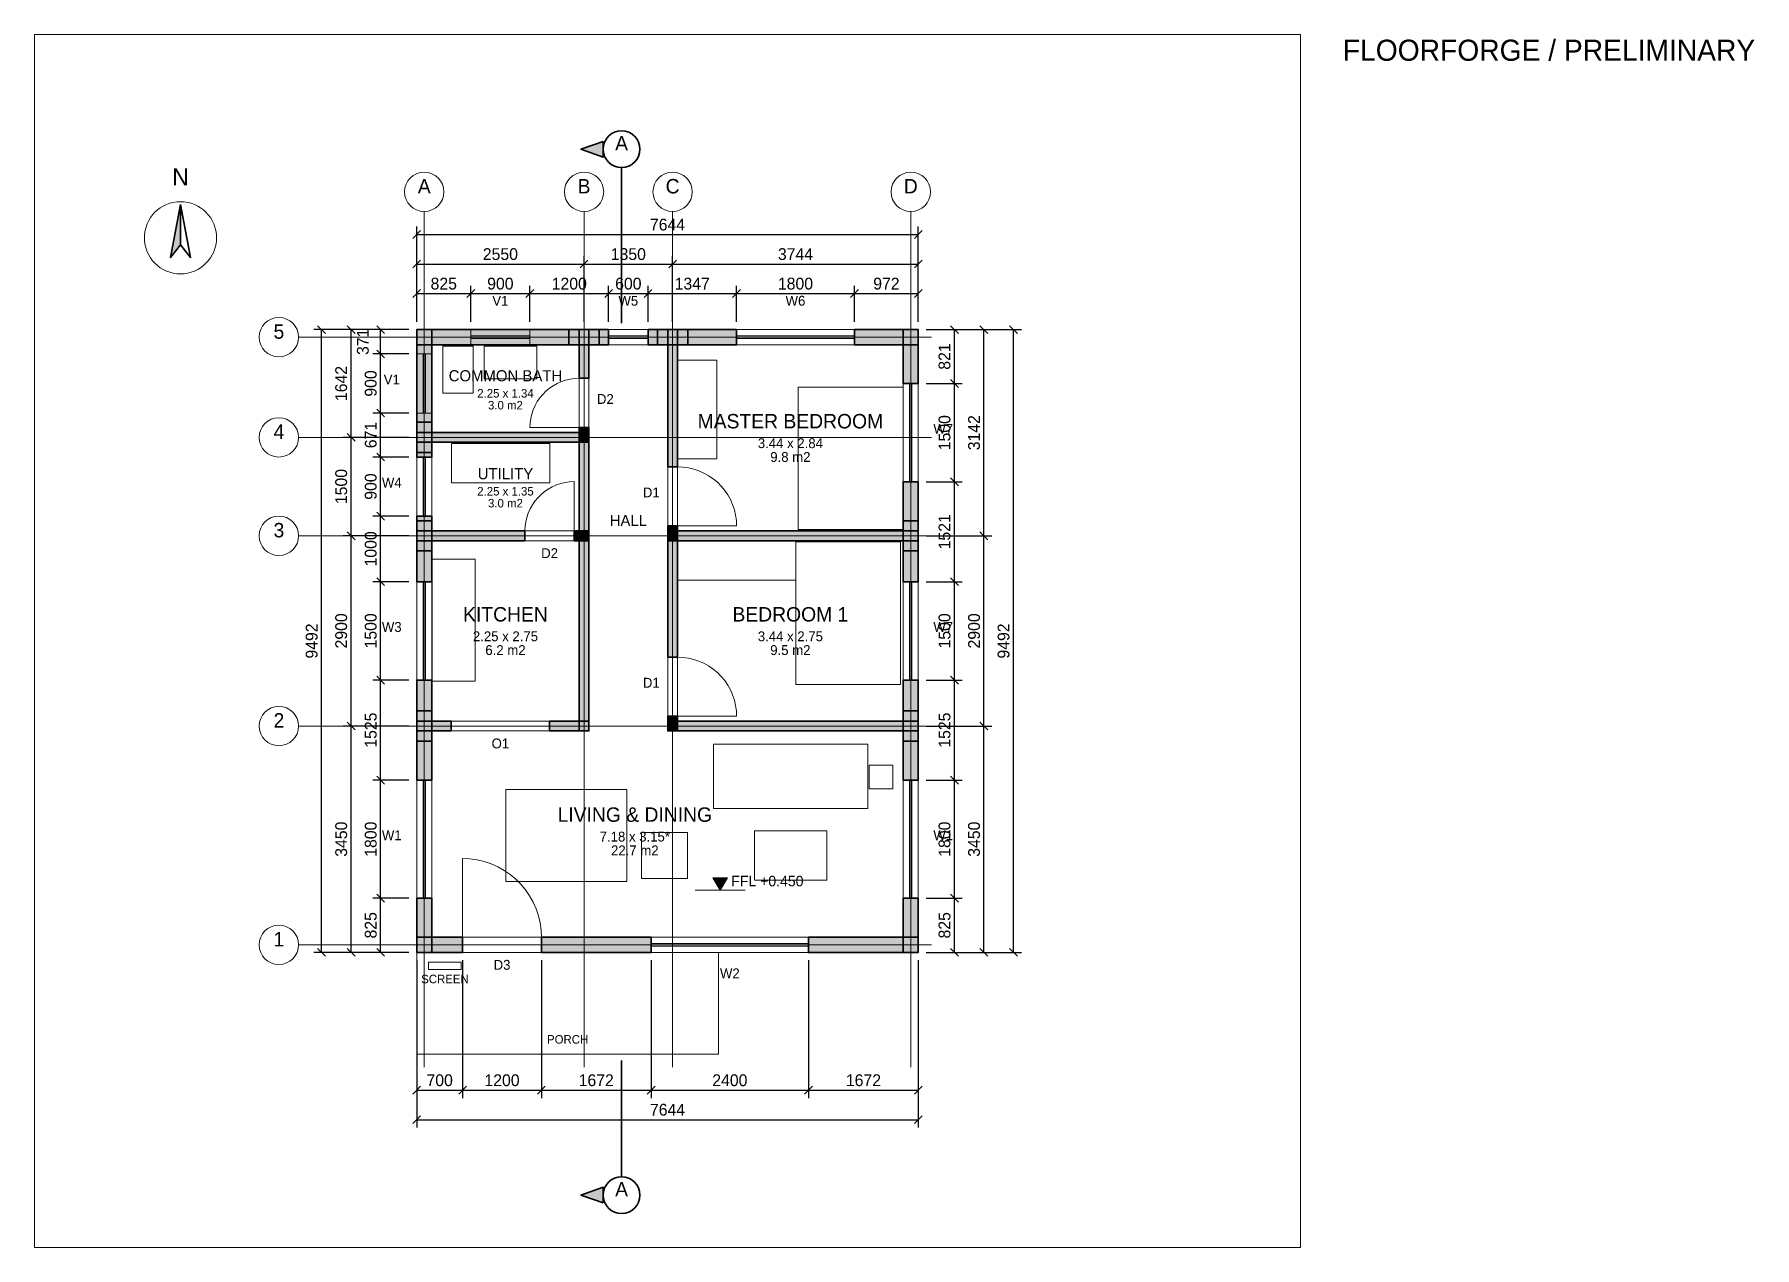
# Paper-space layout 'GROUND' of a CAD drawing. Header units: millimetres. Extents: x 20 to 346, y 30 to 260.
# The model-space entities are those that its viewports show. They can reach past a viewport. Long polylines and large blocks are cut down to what shows.
import ezdxf
from ezdxf.enums import TextEntityAlignment as Align

# ---------------------------------------------------------------- set-up
doc = ezdxf.new("R2010")
doc.units = ezdxf.units.MM
for name, color, linetype, lineweight in [('A-ANNO', 7, 'Continuous', 18), ('A-DIMS', 7, 'Continuous', 13), ('A-DOOR', 3, 'Continuous', 18), ('A-EXT', 30, 'Continuous', 18), ('A-FLOR', 8, 'Continuous', 13), ('A-FURN', 8, 'Continuous', 13), ('A-GRID', 8, 'Continuous', 13), ('A-LEVL', 7, 'Continuous', 13), ('A-SECT', 1, 'Continuous', 35), ('A-TAGS', 1, 'Continuous', 13), ('A-WALL', 7, 'Continuous', 35), ('A-WIND', 4, 'Continuous', 18)]:
    doc.layers.add(name, color=color, linetype=linetype, lineweight=lineweight)
doc.dimstyles.new('FF-ARCH', dxfattribs={"dimtxt": 180, "dimasz": 90, "dimexe": 120, "dimexo": 120, "dimgap": 60, "dimtad": 1, "dimdec": 0, "dimtsz": 60, "dimcen": 2.5, "dimazin": 3, "dimtfac": 1, "dimtmove": 0, "dimatfit": 3})

msp = doc.modelspace()

# ---------------------------------------------------------------- hatches: boundary and pattern name
at = {"layer": 'A-LEVL'}
msp.add_hatch(color=7, dxfattribs=at).paths.add_polyline_path([(4513.9, 1137), (4733.9, 1137), (4623.9, 947)])
at = {"layer": 'A-SECT'}
for points in [[(2842, 12362), (2502, 12242), (2842, 12122)], [(2842, -3820), (2502, -3700), (2842, -3580)]]:
    msp.add_hatch(color=7, dxfattribs=at).paths.add_polyline_path(points)
at = {"layer": 'A-WALL'}
for points in [[(-3600, 11398), (-3754, 10589.5), (-3600, 10782)], [(230, 7850), (230, 7620), (0, 7620), (0, 9492), (230, 9492), (230, 7850)], [(2780, 9262), (0, 9262), (0, 9492), (2780, 9492), (2780, 9262)], [(2550, 9262), (2320, 9262), (2320, 9492), (2925, 9492), (2925, 9262), (2550, 9262)], [(2475, 9492), (2625, 9492), (2625, 8750), (2475, 8750), (2475, 9492)], [(3525, 9262), (3525, 9492), (4130, 9492), (4130, 9262), (3525, 9262)], [(3670, 9262), (3670, 9492), (4872, 9492), (4872, 9262), (3900, 9262), (3670, 9262)], [(3825, 9492), (3975, 9492), (3975, 7400), (3825, 7400), (3825, 9492)], [(7644, 9492), (7644, 9262), (6672, 9262), (6672, 9492), (7644, 9492)], [(7414, 9492), (7644, 9492), (7644, 8671), (7414, 8671), (7414, 9492)], [(230, 7550), (0, 7550), (0, 8080), (230, 8080), (230, 7550)], [(2625, 7925), (2625, 7775), (0, 7775), (0, 7925), (2550, 7925), (2625, 7925)], [(2625, 7775), (2475, 7775), (2475, 8000), (2625, 8000), (2625, 7850), (2625, 7775)], [(2475, 7925), (2625, 7925), (2625, 6350), (2625, 6275), (2475, 6275), (2475, 7850), (2475, 7925)], [(7414, 7171), (7644, 7171), (7644, 6120), (7414, 6120), (7414, 7171)], [(230, 6350), (230, 6120), (0, 6120), (0, 6650), (230, 6650), (230, 6350)], [(230, 5650), (0, 5650), (0, 6580), (230, 6580), (230, 5650)], [(7644, 6580), (7644, 5650), (7414, 5650), (7414, 6350), (7414, 6580), (7644, 6580)], [(0, 6275), (0, 6425), (1650, 6425), (1650, 6275), (0, 6275)], [(2625, 6275), (2400, 6275), (2400, 6425), (2550, 6425), (2625, 6425), (2625, 6275)], [(2475, 6425), (2625, 6425), (2625, 3450), (2625, 3375), (2475, 3375), (2475, 6350), (2475, 6425)], [(3975, 6275), (3825, 6275), (3825, 6500), (3975, 6500), (3975, 6350), (3975, 6275)], [(3975, 6425), (3975, 4500), (3825, 4500), (3825, 6350), (3825, 6425), (3975, 6425)], [(3900, 6275), (3825, 6275), (3825, 6425), (7644, 6425), (7644, 6275), (3900, 6275)], [(230, 3450), (230, 3220), (0, 3220), (0, 4150), (230, 4150), (230, 3450)], [(7644, 3220), (7414, 3220), (7414, 4150), (7644, 4150), (7644, 3220)], [(230, 2625), (0, 2625), (0, 3680), (230, 3680), (230, 2625)], [(7644, 3680), (7644, 2625), (7414, 2625), (7414, 3450), (7414, 3680), (7644, 3680)], [(0, 3375), (0, 3525), (525, 3525), (525, 3375), (0, 3375)], [(2625, 3375), (2025, 3375), (2025, 3525), (2550, 3525), (2625, 3525), (2625, 3375)], [(3975, 3450), (3975, 3375), (3825, 3375), (3825, 3600), (3975, 3600), (3975, 3450)], [(3900, 3375), (3825, 3375), (3825, 3525), (7644, 3525), (7644, 3375), (3900, 3375)], [(230, 0), (0, 0), (0, 825), (230, 825), (230, 0)], [(7644, 0), (7414, 0), (7414, 825), (7644, 825), (7644, 0)], [(0, 230), (700, 230), (700, 0), (0, 0), (0, 230)], [(1900, 0), (1900, 230), (3572, 230), (3572, 0), (1900, 0)], [(5972, 0), (5972, 230), (7644, 230), (7644, 0), (5972, 0)]]:
    msp.add_hatch(color=7, dxfattribs=at).paths.add_polyline_path(points)

# ---------------------------------------------------------------- linework, layer by layer
at = {"layer": 'A-ANNO'}
msp.add_circle((-3600, 10892), 550, dxfattribs=at)
at = {"layer": 'A-DOOR'}
for p, q in [((2475, 8000), (1725, 8000)), ((2400, 6425), (2400, 7175)), ((3975, 6500), (4875, 6500)), ((525, 3525), (2025, 3525)), ((3975, 3600), (4875, 3600)), ((525, 3375), (2025, 3375)), ((700, 230), (700, 1430))]:
    msp.add_line(p, q, dxfattribs=at)
for points in [[(2475, 8750), (2405.8, 8746.8), (2337.2, 8737.2), (2269.8, 8721.4), (2204.1, 8699.4), (2140.7, 8671.4), (2080.2, 8637.7), (2023, 8598.5), (1969.7, 8554.3), (1920.7, 8505.3), (1876.5, 8452), (1837.3, 8394.8), (1803.6, 8334.3), (1775.6, 8270.9), (1753.6, 8205.2), (1737.8, 8137.8), (1728.2, 8069.2), (1725, 8000)], [(3975, 7400), (4058, 7396.2), (4140.4, 7384.7), (4221.3, 7365.6), (4300.1, 7339.2), (4376.2, 7305.6), (4448.8, 7265.2), (4517.4, 7218.2), (4581.3, 7165.1), (4640.1, 7106.3), (4693.2, 7042.4), (4740.2, 6973.8), (4780.6, 6901.2), (4814.2, 6825.1), (4840.6, 6746.3), (4859.7, 6665.4), (4871.2, 6583), (4875, 6500)], [(1650, 6425), (1653.2, 6494.2), (1662.8, 6562.8), (1678.6, 6630.2), (1700.6, 6695.9), (1728.6, 6759.3), (1762.3, 6819.8), (1801.5, 6877), (1845.7, 6930.3), (1894.7, 6979.3), (1948, 7023.5), (2005.2, 7062.7), (2065.7, 7096.4), (2129.1, 7124.4), (2194.8, 7146.4), (2262.2, 7162.2), (2330.8, 7171.8), (2400, 7175)], [(3975, 4500), (4058, 4496.2), (4140.4, 4484.7), (4221.3, 4465.6), (4300.1, 4439.2), (4376.2, 4405.6), (4448.8, 4365.2), (4517.4, 4318.2), (4581.3, 4265.1), (4640.1, 4206.3), (4693.2, 4142.4), (4740.2, 4073.8), (4780.6, 4001.2), (4814.2, 3925.1), (4840.6, 3846.3), (4859.7, 3765.4), (4871.2, 3683), (4875, 3600)], [(1900, 230), (1894.9, 340.7), (1879.6, 450.5), (1854.2, 558.4), (1819, 663.5), (1774.2, 764.9), (1720.3, 861.7), (1657.6, 953.2), (1586.8, 1038.4), (1508.4, 1116.8), (1423.2, 1187.6), (1331.7, 1250.3), (1234.9, 1304.2), (1133.5, 1349), (1028.4, 1384.2), (920.5, 1409.6), (810.7, 1424.9), (700, 1430)]]:
    msp.add_lwpolyline(points, dxfattribs=at)
at = {"layer": 'A-EXT'}
for points in [[(0, -1550), (4600, -1550), (4600, 0), (0, 0)], [(180, -260), (680, -260), (680, -150), (180, -150)]]:
    msp.add_lwpolyline(points, close=True, dxfattribs=at)
at = {"layer": 'A-FLOR'}
for points in [[(230, 9262), (2320, 9262), (2475, 9262), (2475, 7925), (230, 7925), (230, 8080)], [(2625, 3450), (2625, 3525), (2625, 6275), (2625, 6350), (2625, 6425), (2625, 7775), (2625, 7850), (2625, 7925), (2625, 9262), (2780, 9262), (3670, 9262), (3825, 9262), (3825, 6425), (3825, 6350), (3825, 6275), (3825, 3525), (3825, 3450)], [(7414, 6580), (7414, 6425), (3975, 6425), (3975, 9262), (4130, 9262), (7414, 9262)], [(230, 6425), (230, 6580), (230, 7620), (230, 7775), (2475, 7775), (2475, 6425)], [(2475, 6275), (2475, 3525), (230, 3525), (230, 3680), (230, 6120), (230, 6275)], [(3975, 3525), (3975, 6275), (7414, 6275), (7414, 6120), (7414, 3680), (7414, 3525)], [(3825, 3450), (3825, 3375), (3900, 3375), (3975, 3375), (7414, 3375), (7414, 3220), (7414, 230), (230, 230), (230, 3220), (230, 3375), (2475, 3375), (2625, 3375), (2625, 3450)]]:
    msp.add_lwpolyline(points, close=True, dxfattribs=at)
at = {"layer": 'A-FURN'}
for points in [[(860, 8522), (860, 9242), (400, 9242), (400, 8522)], [(1830, 8742), (1830, 9242), (1030, 9242), (1030, 8742)], [(4575, 7525), (4575, 9025), (3975, 9025), (3975, 7525)], [(7414, 6445), (7414, 8615), (5814, 8615), (5814, 6445)], [(2030, 7155), (2030, 7755), (530, 7755), (530, 7155)], [(5775, 5675), (5775, 6275), (3975, 6275), (3975, 5675)], [(7375, 4085), (7375, 6255), (5775, 6255), (5775, 4085)], [(890, 4135), (890, 5995), (235, 5995), (235, 4135)], [(6875, 2195), (6875, 3175), (4525, 3175), (4525, 2195)], [(7255, 2495), (7255, 2855), (6895, 2855), (6895, 2495)], [(3200, 1080), (3200, 2480), (1360, 2480), (1360, 1080)], [(6250, 1100), (6250, 1850), (5150, 1850), (5150, 1100)], [(4125, 1125), (4125, 1825), (3425, 1825), (3425, 1125)]]:
    msp.add_lwpolyline(points, close=True, dxfattribs=at)
at = {"layer": 'A-GRID'}
for p, q in [((115, -1750), (115, 11292)), ((2550, -1750), (2550, 11292)), ((3900, -1750), (3900, 11292)), ((7529, -1750), (7529, 11292)), ((-1800, 9377), (7844, 9377)), ((-1800, 7850), (7844, 7850)), ((-1800, 6350), (7844, 6350)), ((-1800, 3450), (7844, 3450)), ((-1800, 115), (7844, 115))]:
    msp.add_line(p, q, dxfattribs=at)
for centre in [(115, 11592), (2550, 11592), (3900, 11592), (7529, 11592), (-2100, 9377), (-2100, 7850), (-2100, 6350), (-2100, 3450), (-2100, 115)]:
    msp.add_circle(centre, 300, dxfattribs=at)
at = {"layer": 'A-LEVL'}
msp.add_line((4243.9, 947), (5003.9, 947), dxfattribs=at)
msp.add_lwpolyline([(4513.9, 1137), (4733.9, 1137), (4623.9, 947)], close=True, dxfattribs=at)
at = {"layer": 'A-SECT'}
for p, q in [((3122, 11662), (3122, 11962)), ((3122, 9592), (3122, 11662)), ((3122, -1650), (3122, -3120)), ((3122, -3120), (3122, -3420))]:
    msp.add_line(p, q, dxfattribs=at)
for points in [[(2842, 12362), (2502, 12242), (2842, 12122)], [(2842, -3820), (2502, -3700), (2842, -3580)]]:
    msp.add_lwpolyline(points, close=True, dxfattribs=at)
for centre in [(3122, 12242), (3122, -3700)]:
    msp.add_circle(centre, 280, dxfattribs=at)
at = {"layer": 'A-WALL'}
for points in [[(-3600, 11398), (-3754, 10589.5), (-3600, 10782)], [(-3600, 11398), (-3446, 10589.5), (-3600, 10782)], [(230, 7850), (230, 7620), (0, 7620), (0, 9492), (230, 9492), (230, 7850)], [(2780, 9262), (0, 9262), (0, 9492), (2780, 9492), (2780, 9262)], [(2550, 9262), (2320, 9262), (2320, 9492), (2925, 9492), (2925, 9262), (2550, 9262)], [(2475, 9492), (2625, 9492), (2625, 8750), (2475, 8750), (2475, 9492)], [(3525, 9262), (3525, 9492), (4130, 9492), (4130, 9262), (3525, 9262)], [(3670, 9262), (3670, 9492), (4872, 9492), (4872, 9262), (3900, 9262), (3670, 9262)], [(3825, 9492), (3975, 9492), (3975, 7400), (3825, 7400), (3825, 9492)], [(7644, 9492), (7644, 9262), (6672, 9262), (6672, 9492), (7644, 9492)], [(7414, 9492), (7644, 9492), (7644, 8671), (7414, 8671), (7414, 9492)], [(230, 7550), (0, 7550), (0, 8080), (230, 8080), (230, 7550)], [(2625, 7925), (2625, 7775), (0, 7775), (0, 7925), (2550, 7925), (2625, 7925)], [(2625, 7775), (2475, 7775), (2475, 8000), (2625, 8000), (2625, 7850), (2625, 7775)], [(2475, 7925), (2625, 7925), (2625, 6350), (2625, 6275), (2475, 6275), (2475, 7850), (2475, 7925)], [(7414, 7171), (7644, 7171), (7644, 6120), (7414, 6120), (7414, 7171)], [(230, 6350), (230, 6120), (0, 6120), (0, 6650), (230, 6650), (230, 6350)], [(230, 5650), (0, 5650), (0, 6580), (230, 6580), (230, 5650)], [(7644, 6580), (7644, 5650), (7414, 5650), (7414, 6350), (7414, 6580), (7644, 6580)], [(0, 6275), (0, 6425), (1650, 6425), (1650, 6275), (0, 6275)], [(2625, 6275), (2400, 6275), (2400, 6425), (2550, 6425), (2625, 6425), (2625, 6275)], [(2475, 6425), (2625, 6425), (2625, 3450), (2625, 3375), (2475, 3375), (2475, 6350), (2475, 6425)], [(3975, 6275), (3825, 6275), (3825, 6500), (3975, 6500), (3975, 6350), (3975, 6275)], [(3975, 6425), (3975, 4500), (3825, 4500), (3825, 6350), (3825, 6425), (3975, 6425)], [(3900, 6275), (3825, 6275), (3825, 6425), (7644, 6425), (7644, 6275), (3900, 6275)], [(230, 3450), (230, 3220), (0, 3220), (0, 4150), (230, 4150), (230, 3450)], [(7644, 3220), (7414, 3220), (7414, 4150), (7644, 4150), (7644, 3220)], [(230, 2625), (0, 2625), (0, 3680), (230, 3680), (230, 2625)], [(7644, 3680), (7644, 2625), (7414, 2625), (7414, 3450), (7414, 3680), (7644, 3680)], [(0, 3375), (0, 3525), (525, 3525), (525, 3375), (0, 3375)], [(2625, 3375), (2025, 3375), (2025, 3525), (2550, 3525), (2625, 3525), (2625, 3375)], [(3975, 3450), (3975, 3375), (3825, 3375), (3825, 3600), (3975, 3600), (3975, 3450)], [(3900, 3375), (3825, 3375), (3825, 3525), (7644, 3525), (7644, 3375), (3900, 3375)], [(230, 0), (0, 0), (0, 825), (230, 825), (230, 0)], [(7644, 0), (7414, 0), (7414, 825), (7644, 825), (7644, 0)], [(0, 230), (700, 230), (700, 0), (0, 0), (0, 230)], [(1900, 0), (1900, 230), (3572, 230), (3572, 0), (1900, 0)], [(5972, 0), (5972, 230), (7644, 230), (7644, 0), (5972, 0)]]:
    msp.add_lwpolyline(points, close=True, dxfattribs=at)
at = {"layer": 'A-WIND'}
for p, q in [((825, 9492), (1725, 9492)), ((825, 9492), (825, 9262)), ((1725, 9492), (1725, 9262)), ((2925, 9492), (3525, 9492)), ((2925, 9492), (2925, 9262)), ((3525, 9492), (3525, 9262)), ((4872, 9492), (6672, 9492)), ((4872, 9492), (4872, 9262)), ((6672, 9492), (6672, 9262)), ((825, 9395), (1725, 9395)), ((825, 9359), (1725, 9359)), ((825, 9262), (1725, 9262)), ((2925, 9395), (3525, 9395)), ((2925, 9359), (3525, 9359)), ((2925, 9262), (3525, 9262)), ((4872, 9395), (6672, 9395)), ((4872, 9359), (6672, 9359)), ((4872, 9262), (6672, 9262)), ((0, 8221), (0, 9121)), ((0, 9121), (230, 9121)), ((97, 8221), (97, 9121)), ((133, 8221), (133, 9121)), ((230, 8221), (230, 9121)), ((7414, 7171), (7414, 8671)), ((7644, 8671), (7414, 8671)), ((7511, 7171), (7511, 8671)), ((7547, 7171), (7547, 8671)), ((7644, 7171), (7644, 8671)), ((0, 8221), (230, 8221)), ((0, 6650), (0, 7550)), ((0, 7550), (230, 7550)), ((97, 6650), (97, 7550)), ((133, 6650), (133, 7550)), ((230, 6650), (230, 7550)), ((7644, 7171), (7414, 7171)), ((0, 6650), (230, 6650)), ((0, 4150), (0, 5650)), ((0, 5650), (230, 5650)), ((97, 4150), (97, 5650)), ((133, 4150), (133, 5650)), ((230, 4150), (230, 5650)), ((7414, 4150), (7414, 5650)), ((7644, 5650), (7414, 5650)), ((7511, 4150), (7511, 5650)), ((7547, 4150), (7547, 5650)), ((7644, 4150), (7644, 5650)), ((0, 4150), (230, 4150)), ((7644, 4150), (7414, 4150)), ((0, 825), (0, 2625)), ((0, 2625), (230, 2625)), ((97, 825), (97, 2625)), ((133, 825), (133, 2625)), ((230, 825), (230, 2625)), ((7414, 825), (7414, 2625)), ((7644, 2625), (7414, 2625)), ((7511, 825), (7511, 2625)), ((7547, 825), (7547, 2625)), ((7644, 825), (7644, 2625)), ((0, 825), (230, 825)), ((7644, 825), (7414, 825)), ((3572, 230), (5972, 230)), ((3572, 0), (3572, 230)), ((3572, 133), (5972, 133)), ((3572, 97), (5972, 97)), ((3572, 0), (5972, 0)), ((5972, 0), (5972, 230))]:
    msp.add_line(p, q, dxfattribs=at)

# ---------------------------------------------------------------- texts
at = {"layer": 'A-ANNO'}
for s, height, p in [('N', 260, (-3600, 11612)), ('COMMON BATH', 170, (1352.5, 8653)), ('2.25 x 1.34', 130, (1352.5, 8418)), ('3.0 m2', 130, (1352.5, 8236)), ('MASTER BEDROOM', 220, (5694.5, 7920.5)), ('3.44 x 2.84', 150, (5694.5, 7641)), ('9.8 m2', 150, (5694.5, 7431)), ('UTILITY', 170, (1352.5, 7159.5)), ('2.25 x 1.35', 130, (1352.5, 6924.5)), ('3.0 m2', 130, (1352.5, 6742.5)), ('HALL', 170, (3225, 6447)), ('KITCHEN', 220, (1352.5, 4977)), ('BEDROOM 1', 220, (5694.5, 4977)), ('2.25 x 2.75', 150, (1352.5, 4697.5)), ('3.44 x 2.75', 150, (5694.5, 4697.5)), ('6.2 m2', 150, (1352.5, 4487.5)), ('9.5 m2', 150, (5694.5, 4487.5)), ('LIVING & DINING', 220, (3323.9, 1924)), ('7.18 x 3.15*', 150, (3323.9, 1644.5)), ('22.7 m2', 150, (3323.9, 1434.5))]:
    msp.add_text(s, height=height, dxfattribs=at).set_placement(p, align=Align.BOTTOM_CENTER)
at = {"layer": 'A-EXT'}
for s, p in [('SCREEN', (430, -510)), ('PORCH', (2300, -1430))]:
    msp.add_text(s, height=130, dxfattribs=at).set_placement(p, align=Align.BOTTOM_CENTER)
at = {"layer": 'A-GRID'}
for s, p in [('A', (115, 11502)), ('B', (2550, 11502)), ('C', (3900, 11502)), ('D', (7529, 11502)), ('5', (-2100, 9287)), ('4', (-2100, 7760)), ('3', (-2100, 6260)), ('2', (-2100, 3360)), ('1', (-2100, 25))]:
    msp.add_text(s, height=220, dxfattribs=at).set_placement(p, align=Align.BOTTOM_CENTER)
at = {"layer": 'A-LEVL'}
msp.add_text('FFL +0.450', height=160, dxfattribs=at).set_placement((4793.9, 1007))
at = {"layer": 'A-SECT'}
for p in [(3122, 12157), (3122, -3785)]:
    msp.add_text('A', height=220, dxfattribs=at).set_placement(p, align=Align.BOTTOM_CENTER)
at = {"layer": 'A-TAGS'}
for s, p in [('V1', (1275, 9812)), ('W5', (3225, 9812)), ('W6', (5772, 9812)), ('V1', (-380, 8611)), ('D2', (2875, 8315)), ('W7', (8024, 7861)), ('W4', (-380, 7040)), ('D1', (3575, 6890)), ('D2', (2025, 5965)), ('W3', (-380, 4840)), ('W7', (8024, 4840)), ('D1', (3575, 3990)), ('O1', (1275, 3065)), ('W1', (-380, 1665)), ('W1', (8024, 1665)), ('D3', (1300, -310)), ('W2', (4772, -440))]:
    msp.add_text(s, height=150, dxfattribs=at).set_placement(p, align=Align.BOTTOM_CENTER)

# ---------------------------------------------------------------- dimensions: what is measured, and where the dimension line sits
at = {"layer": 'A-DIMS'}
for base, p1, p2 in [((0, 10942), (0, 9492), (7644, 9492)), ((0, 10492), (0, 9492), (2550, 9492)), ((2550, 10492), (2550, 9492), (3900, 9492)), ((3900, 10492), (3900, 9492), (7644, 9492)), ((0, 10042), (0, 9492), (825, 9492)), ((825, 10042), (825, 9492), (1725, 9492)), ((1725, 10042), (1725, 9492), (2925, 9492)), ((2925, 10042), (2925, 9492), (3525, 9492)), ((3525, 10042), (3525, 9492), (4872, 9492)), ((4872, 10042), (4872, 9492), (6672, 9492)), ((6672, 10042), (6672, 9492), (7644, 9492)), ((0, -2100), (0, 0), (700, 0)), ((0, -2550), (0, 0), (7644, 0)), ((700, -2100), (700, 0), (1900, 0)), ((1900, -2100), (1900, 0), (3572, 0)), ((3572, -2100), (3572, 0), (5972, 0)), ((5972, -2100), (5972, 0), (7644, 0))]:
    msp.add_linear_dim(base=base, p1=p1, p2=p2, dimstyle='FF-ARCH', dxfattribs=at).render()
for base, p1, p2 in [((-1450, 0), (0, 0), (0, 9492)), ((-1000, 7850), (0, 7850), (0, 9492)), ((-550, 9121), (0, 9121), (0, 9492)), ((8194, 8671), (7644, 8671), (7644, 9492)), ((8644, 6350), (7644, 6350), (7644, 9492)), ((9094, 0), (7644, 0), (7644, 9492)), ((-550, 8221), (0, 8221), (0, 9121)), ((8194, 7171), (7644, 7171), (7644, 8671)), ((-550, 7550), (0, 7550), (0, 8221)), ((-1000, 6350), (0, 6350), (0, 7850)), ((-550, 6650), (0, 6650), (0, 7550)), ((8194, 5650), (7644, 5650), (7644, 7171)), ((-550, 5650), (0, 5650), (0, 6650)), ((-1000, 3450), (0, 3450), (0, 6350)), ((8644, 3450), (7644, 3450), (7644, 6350)), ((-550, 4150), (0, 4150), (0, 5650)), ((8194, 4150), (7644, 4150), (7644, 5650)), ((-550, 2625), (0, 2625), (0, 4150)), ((8194, 2625), (7644, 2625), (7644, 4150)), ((-1000, 0), (0, 0), (0, 3450)), ((8644, 0), (7644, 0), (7644, 3450)), ((-550, 825), (0, 825), (0, 2625)), ((8194, 825), (7644, 825), (7644, 2625)), ((-550, 0), (0, 0), (0, 825)), ((8194, 0), (7644, 0), (7644, 825))]:
    msp.add_linear_dim(base=base, p1=p1, p2=p2, angle=90, dimstyle='FF-ARCH', dxfattribs=at).render()

psp = doc.layouts.new('GROUND')

# ---------------------------------------------------------------- texts
psp.add_text('FLOORFORGE / PRELIMINARY', height=4).set_placement((268, 255))

# ---------------------------------------------------------------- viewports
at = {"layer": 'VIEWPORTS'}
psp.add_viewport(center=(140, 145), size=(240, 230), view_center_point=(3822, 4746), view_height=18492, dxfattribs=at)

doc.saveas('drawing.dxf')
